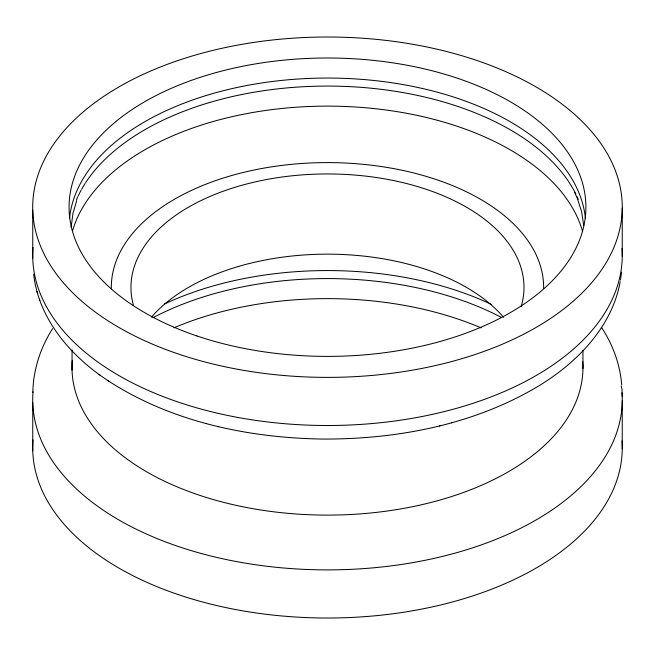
<?xml version="1.0" encoding="UTF-8"?>
<svg xmlns="http://www.w3.org/2000/svg" width="655" height="655" viewBox="0 0 655 655"><rect width="100%" height="100%" fill="white"/><g stroke="black" fill="none" stroke-linecap="round" stroke-linejoin="round"><path stroke-width="0.98" d="M32.832 392.46C33.2 369.829 40.454 347.576 52.654 328.581M71.125 227.252L72.926 213.514L76.643 200.856M620.498 280.062L621.538 272.177M620.203 281.617C612.048 326.894 577.383 362.215 539.474 385.492C474.621 424.661 397.519 439.374 322.481 439.063C248.147 437.851 171.831 421.943 108.722 381.153C71.567 356.934 38.719 319.771 33.626 274.15M439.341 425.947L440.103 425.75M451.483 422.778L452.327 422.565M205.67 423.392L206.489 423.605M217.951 426.503L218.696 426.692M99.061 374.431L100.109 375.159M107.715 380.449L108.722 381.153M601.609 327.557C612.818 344.645 620.097 364.401 621.693 384.821M574.705 192.488L577.661 199.177M577.53 198.85L581.656 211.802L583.736 225.525M36.942 291.418L37.384 292.818M39.398 299.188L39.832 300.588M621.972 388.407L622.209 396.332M622.25 208.184A294.775 170.185 0 0 1 178.61 354.085A294.775 170.185 0 0 1 181.582 59.318A294.775 170.185 0 0 1 622.25 208.184L622.25 256.31M622.25 400.688L622.25 448.822M582.95 350.196L582.95 368.478M72.05 349.885L72.05 370.19M32.75 210.165L32.75 258.291M32.75 402.669L32.75 450.796M622.013 248.392A294.775 170.185 0 0 1 326.624 425.504A294.775 170.185 0 0 1 33.028 247.402M622.013 440.897A294.775 170.185 0 0 1 326.624 618.017A294.775 170.185 0 0 1 33.028 439.914M622.013 392.771A294.775 170.185 0 0 1 326.624 569.891A294.775 170.185 0 0 1 33.028 391.788M621.276 385.852A294.775 170.185 0 0 1 621.538 387.834M582.737 361.609A255.475 147.498 0 0 1 326.419 515.108A255.475 147.498 0 0 1 72.312 360.389M111.342 289.584A216.166 124.802 0 0 1 326.223 162.604A216.166 124.802 0 0 1 543.642 288.135M133.383 305.156A196.516 113.454 0 0 1 328.622 173.952A196.516 113.454 0 0 1 521.208 306.458M151.501 317.118A196.516 113.454 0 0 1 327.639 254.156A196.516 113.454 0 0 1 503.605 317.29M72.73 230.265A258.422 149.201 0 0 1 328.556 106.126A258.422 149.201 0 0 1 582.582 231.493M76.381 200.021A258.422 149.201 0 0 1 77.863 196.656M78.256 195.812A258.422 149.201 0 0 1 81.245 189.991M81.711 189.164A258.422 149.201 0 0 1 85.166 183.425M85.69 182.614A258.422 149.201 0 0 1 338.005 86.198A258.422 149.201 0 0 1 575.892 194.142M577.096 196.656A258.422 149.201 0 0 1 578.226 199.177M69.561 217.951A258.422 149.201 0 0 1 327.697 78.051A258.422 149.201 0 0 1 585.423 218.197M173.927 327.827A258.422 149.201 0 0 1 481.253 327.918M164.43 304.01A258.422 149.201 0 0 1 491.594 304.51M153.008 317.716A258.422 149.201 0 0 1 501.509 317.487M196.967 335.966A258.422 149.201 0 0 0 585.898 208.061A258.422 149.201 0 0 0 199.578 77.552A258.422 149.201 0 0 0 196.967 335.966"/></g></svg>
